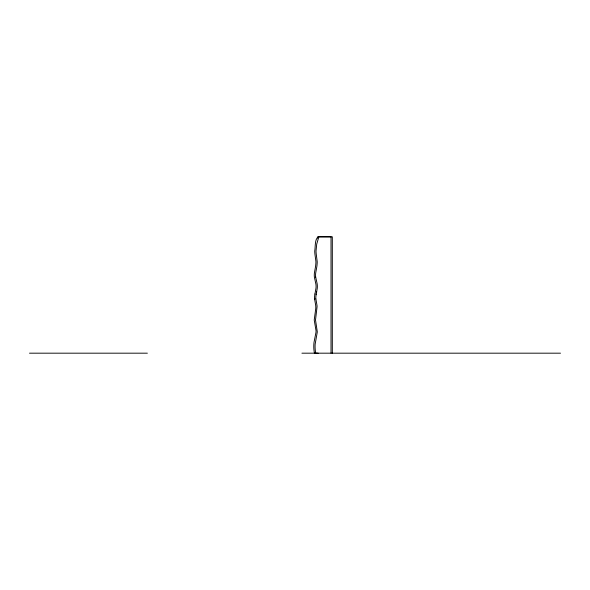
<?xml version="1.0" encoding="UTF-8"?>
<svg xmlns="http://www.w3.org/2000/svg" width="590" height="590" viewBox="0 0 590 590"><rect width="100%" height="100%" fill="white"/><g stroke="black" fill="none" stroke-linecap="round" stroke-linejoin="round"><path stroke-width="0.89" d="M314.949 293.982L315.997 288.06A15.598 15.598 0 0 0 315.879 284.063L314.418 277.3A15.665 15.665 0 0 1 314.3 275.913A18.703 18.703 0 0 1 314.455 272.632L315.289 268.022A53.491 53.483 -77.4 0 0 315.702 265.323L315.901 263.007A18.541 18.541 0 0 0 315.879 261.171L315.075 255.271A34.065 34.058 80.6 0 1 314.728 251.075C315.525 247.077 314.558 238.751 318.438 236.819M316.218 294.218L317.28 288.193A17.302 17.302 0 0 0 317.066 283.377L315.694 277.123M316.579 292.375L316.675 291.91M318.674 236.811L331.019 236.819L331.019 353.181M316.926 353.181L318.209 353.189M316.742 353.181L314.382 353.181L313.902 349.582A36.816 36.816 0 0 1 314.028 342.266L315.982 332.325A12.302 12.302 0 0 0 316.004 330.548L314.227 319.994L315.753 308.592A16.911 16.911 0 0 0 315.687 305.369L314.603 299.042M29.5 353.181L147.367 353.181M301.918 353.181L560.5 353.181M317.509 236.833L317.523 236.833A113.081 113.051 76.2 0 0 317.568 238.124M315.694 353.181L315.665 353.019A35.459 35.459 0 0 1 315.149 344.184L317.302 331.934L315.517 319.979L317.073 306.689A16.269 16.269 0 0 0 316.963 305.222L315.886 298.923M332.318 353.181L332.318 236.819L318.88 236.819L316.734 244.046L316.026 251.06A32.435 32.435 0 0 0 316.365 255.094L317.191 261.591A19.507 19.507 0 0 1 317.184 263.052L316.985 265.478A54.693 54.693 0 0 1 316.55 268.251L315.731 272.809A16.424 16.424 0 0 0 315.68 277.123M314.5 299.042A20.112 20.112 0 0 1 314.971 293.99M315.79 298.931A18.821 18.821 0 0 1 316.255 294.226"/></g></svg>
